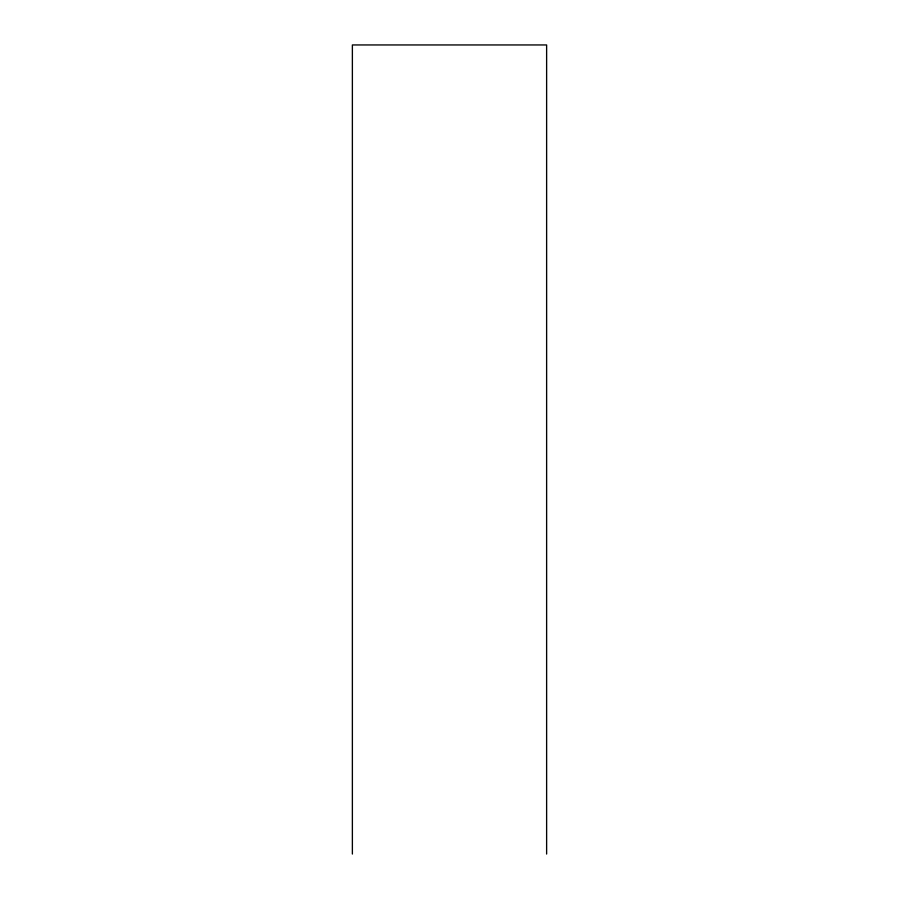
<?xml version="1.0" encoding="UTF-8"?>
<svg xmlns="http://www.w3.org/2000/svg" width="899" height="899" viewBox="0 0 899 899"><rect width="100%" height="100%" fill="white"/><g stroke="black" fill="none" stroke-linecap="round" stroke-linejoin="round"><path stroke-width="1.35" d="M546.626 854.05L546.626 44.95L352.374 44.95L352.374 854.05"/></g></svg>
